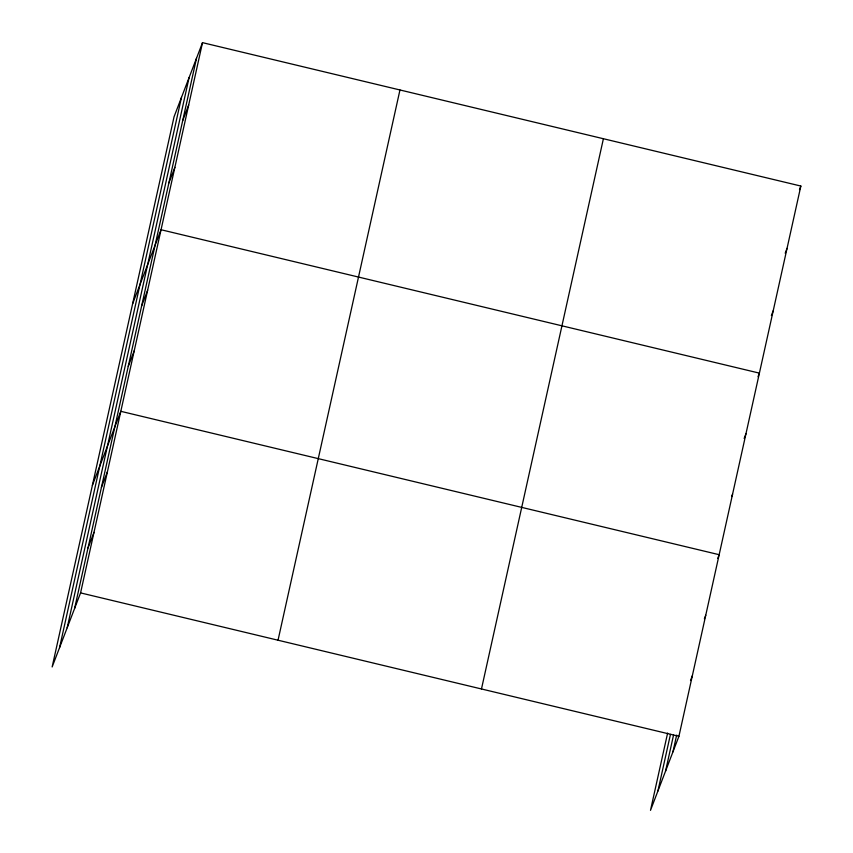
<?xml version="1.0" encoding="UTF-8"?>
<svg xmlns="http://www.w3.org/2000/svg" width="853" height="853" viewBox="0 0 853 853"><rect width="100%" height="100%" fill="white"/><g stroke="black" fill="none" stroke-linecap="round" stroke-linejoin="round"><path stroke-width="1.28" d="M59.55 647.662L181.476 97.413M67.184 627.776L189.11 77.527M74.595 608.477L196.521 58.239M202.502 42.65L174.076 116.712L52.15 666.95L80.577 592.899L202.502 42.65L800.85 186.05L678.924 736.288L650.498 810.35L667.622 733.079M278.035 640.219L399.961 89.97M481.476 688.968L603.402 138.73M657.908 791.051L670.458 734.39M665.543 771.176L673.529 735.115M672.942 751.877L676.653 735.137M182.702 120.593L188.684 105.015M168.883 182.958L174.865 167.369M132.62 303.796L161.046 229.734L759.394 373.134L758.018 376.727M141.651 305.843L147.633 290.265M128.238 366.374L134.22 350.786M92.38 485.378L120.806 411.317L719.164 554.706L717.778 558.31M101.411 487.426L107.403 471.848M88.008 547.957L93.99 532.368M799.474 189.643L800.85 186.05M785.197 253.202L787.031 248.404M771.379 315.567L773.213 310.769M744.147 438.453L745.991 433.655M731.65 496.585L732.578 494.186M704.375 618.83L705.751 615.237M690.503 680.555L692.337 675.768M80.577 592.899L678.924 736.288"/></g></svg>
